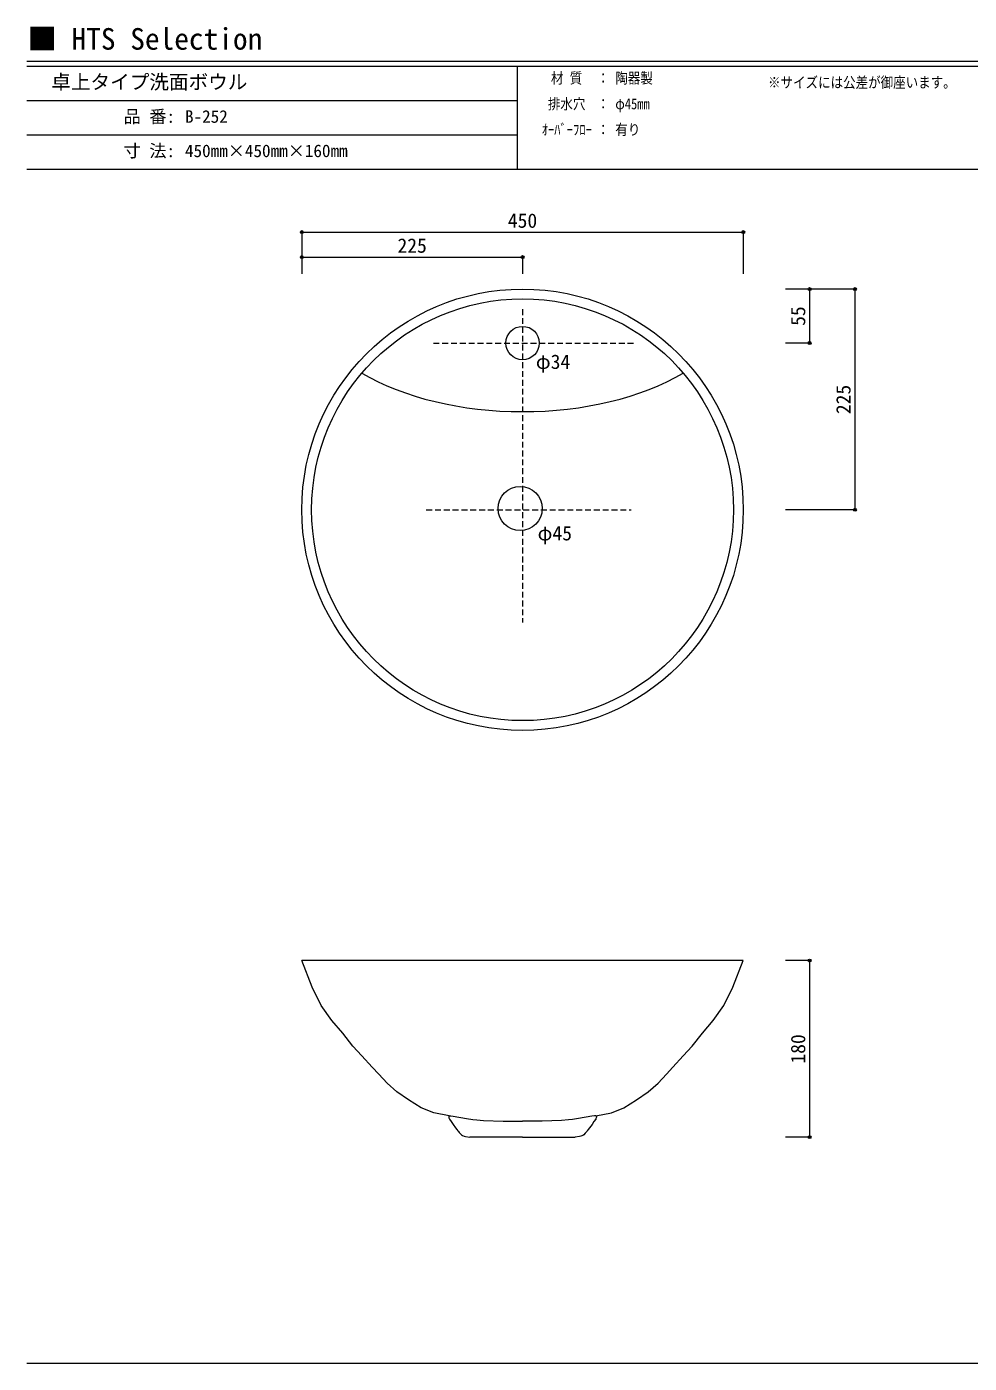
# Model space of a CAD drawing. Units: millimetres, scale not verified. Extents: x -1002 to 1014, y -687 to 676.
# Drawn here: x -1002 to -41, y -687 to 676 of the extents above; entities that cross this region are included whole.
import ezdxf
from ezdxf.enums import TextEntityAlignment as Align

# ---------------------------------------------------------------- set-up
doc = ezdxf.new("R2010")
doc.units = ezdxf.units.MM
doc.header["$LTSCALE"] = 5
doc.header["$PDMODE"] = 32
doc.header["$PDSIZE"] = 3
doc.linetypes.add('DASHED1', pattern=[1.8, 1.2, -0.6])
doc.layers.add('F-0', color=7, linetype='Continuous', lineweight=15)
doc.styles.add('ＭＳ ゴシック', font='')
doc.styles.get('ＭＳ ゴシック').set_extended_font_data('MS Gothic')

msp = doc.modelspace()

# ---------------------------------------------------------------- linework, layer by layer
at = {"layer": 'F-0'}
for p, q in [((1002.034, 640.036), (-1002.086, 640.036)), ((1002.034, 635.036), (-1002.086, 635.036)), ((-502.086, 635.036), (-502.086, 530.036)), ((-502.086, 600.036), (-1002.086, 600.036)), ((-502.086, 565.036), (-1002.086, 565.036)), ((1002.034, 530.036), (-1002.086, 530.036)), ((-271.638, -276.545), (-721.638, -276.545)), ((-496.638, -456.545), (-550.216, -456.545)), ((-496.638, -456.545), (-443.06, -456.545)), ((-1002.086, -687.064), (1002.034, -687.064))]:
    msp.add_line(p, q, dxfattribs=at)
at = {"layer": 'F-0', "color": 4, "lineweight": 9}
for p, q in [((-721.638, 466.18), (-271.638, 466.18)), ((-721.638, 466.18), (-721.638, 423.747)), ((-271.638, 466.18), (-271.638, 423.747)), ((-721.638, 440.72), (-496.638, 440.72)), ((-721.638, 440.72), (-721.638, 423.747)), ((-496.638, 440.72), (-496.638, 423.747)), ((-204.063, 408.113), (-228.58, 408.113)), ((-157.858, 408.113), (-228.58, 408.113)), ((-204.063, 408.113), (-204.063, 353.113)), ((-157.858, 408.113), (-157.858, 183.113)), ((-204.063, 353.113), (-228.58, 353.113)), ((-157.858, 183.113), (-228.58, 183.113)), ((-204.063, -276.545), (-228.58, -276.545)), ((-204.063, -276.545), (-204.063, -456.545)), ((-204.063, -456.545), (-228.58, -456.545))]:
    msp.add_line(p, q, dxfattribs=at)
at = {"layer": 'F-0', "color": 4, "linetype": 'DASHED1', "lineweight": 9}
for p, q in [((-496.638, 387.503), (-496.638, 68.213)), ((-587.483, 353.113), (-382.89, 353.113)), ((-594.882, 183.113), (-385.745, 183.113))]:
    msp.add_line(p, q, dxfattribs=at)
at = {"layer": 'F-0'}
for points in [[(-701.838, -322.366), (-711.13, -303.469), (-721.638, -276.545)], [(-291.438, -322.366), (-282.146, -303.469), (-271.638, -276.545)], [(-571.397, -434.907), (-587.166, -431.804), (-600.013, -426.57), (-612.86, -418.481), (-624.756, -410.392), (-634.748, -401.352), (-643.313, -392.311), (-649.974, -385.174), (-660.442, -373.754), (-669.482, -363.762), (-679.95, -350.439), (-690.894, -337.592), (-701.838, -322.366)], [(-421.879, -434.907), (-406.11, -431.804), (-393.263, -426.57), (-380.416, -418.481), (-368.521, -410.392), (-358.528, -401.352), (-349.964, -392.311), (-343.302, -385.174), (-332.834, -373.754), (-323.794, -363.762), (-313.326, -350.439), (-302.382, -337.592), (-291.438, -322.366)], [(-571.397, -434.907), (-571.694, -435.041), (-571.91, -435.283), (-571.927, -435.593)], [(-571.927, -435.602), (-571.901, -436.17), (-571.746, -436.929), (-571.427, -437.575), (-571.203, -438.058), (-569.462, -440.618), (-567.445, -443.557), (-564.928, -447.082), (-563.637, -448.823), (-562.607, -450.163), (-562.023, -450.883), (-561.158, -451.915)], [(-571.397, -434.907), (-570.881, -434.843), (-569.876, -434.843), (-567.319, -435.154), (-553.644, -437.619), (-547.395, -438.532), (-543.386, -438.954), (-536.292, -439.501), (-516.502, -440.124), (-504.45, -440.257), (-496.638, -440.235)], [(-421.879, -434.907), (-422.395, -434.843), (-423.401, -434.843), (-425.957, -435.154), (-439.632, -437.619), (-445.881, -438.532), (-449.89, -438.954), (-456.984, -439.501), (-476.774, -440.124), (-488.826, -440.257), (-496.638, -440.235)], [(-421.35, -435.602), (-421.375, -436.17), (-421.531, -436.929), (-421.849, -437.575), (-422.074, -438.058), (-423.815, -440.618), (-425.831, -443.557), (-428.348, -447.082), (-429.64, -448.823), (-430.67, -450.163), (-431.253, -450.883), (-432.119, -451.915)], [(-421.879, -434.907), (-421.582, -435.041), (-421.367, -435.283), (-421.35, -435.593)], [(-561.158, -451.915), (-560.514, -452.585), (-558.944, -454), (-557.966, -454.721), (-556.216, -455.467), (-554.698, -455.879), (-550.297, -456.496), (-550.216, -456.544)], [(-432.119, -451.915), (-432.762, -452.585), (-434.332, -454), (-435.31, -454.721), (-437.06, -455.467), (-438.578, -455.879), (-442.979, -456.496), (-443.06, -456.544)]]:
    msp.add_lwpolyline(points, dxfattribs=at)
for centre, radius in [((-496.638, 183.113), 225), ((-496.638, 183.113), 215), ((-496.638, 353.113), 17), ((-499.049, 184.34), 22.5)]:
    msp.add_circle(centre, radius, dxfattribs=at)
msp.add_ellipse((-496.638, 408.113), major_axis=(225, 0), ratio=0.5555, start_param=3.89716164, end_param=5.52761632, dxfattribs=at)
at = {"layer": 'F-0', "color": 6}
for p in [(-721.638, 466.18), (-271.638, 466.18), (-721.638, 440.72), (-496.638, 440.72), (-204.063, 408.113), (-157.858, 408.113), (-204.063, 353.113), (-157.858, 183.113), (-204.063, -276.545), (-204.063, -456.545)]:
    msp.add_point(p, dxfattribs=at)

# ---------------------------------------------------------------- texts
at = {"layer": 'F-0', "style": 'ＭＳ ゴシック'}
for s, height, p in [('■ HTS Selection', 21.99, (-1001.367, 645.583)), ('卓上タイプ洗面ボウル', 14.66, (-977.086, 607.536)), ('品 番:', 12.83, (-903.336, 573.786)), ('B-252', 12.83, (-840.774, 573.786)), ('寸 法:', 12.83, (-903.336, 538.786)), ('450mm×450mm×160mm', 12.83, (-840.774, 538.786)), ('450', 14.66, (-511.638, 466.18)), ('225', 14.66, (-624.138, 440.72)), ('φ34', 14.66, (-483.104, 322.317)), ('φ45', 14.66, (-481.318, 147.478))]:
    msp.add_text(s, height=height, dxfattribs=at).set_placement(p, align=Align.BOTTOM_LEFT)
at = {"layer": 'F-0', "style": 'ＭＳ ゴシック', "width": 0.85}
for s, p in [('材 質', (-467.711, 614.411)), ('：', (-420.836, 614.411)), ('陶器製', (-402.086, 614.411)), ('※サイズには公差が御座います。', (-246.359, 610.036)), ('排水穴', (-470.836, 588.161)), ('：', (-420.836, 588.161)), ('φ45mm', (-402.086, 588.161)), ('ｵｰﾊﾞｰﾌﾛｰ', (-477.086, 561.911)), ('：', (-420.836, 561.911)), ('有り', (-402.086, 561.911))]:
    msp.add_text(s, height=11, dxfattribs=at).set_placement(p, align=Align.BOTTOM_LEFT)
at = {"layer": 'F-0', "style": 'ＭＳ ゴシック'}
for s, p in [('55', (-204.063, 370.613)), ('225', (-157.858, 280.613)), ('180', (-204.063, -381.545))]:
    msp.add_text(s, height=14.66, rotation=90, dxfattribs=at).set_placement(p, align=Align.BOTTOM_LEFT)

doc.saveas('drawing.dxf')
